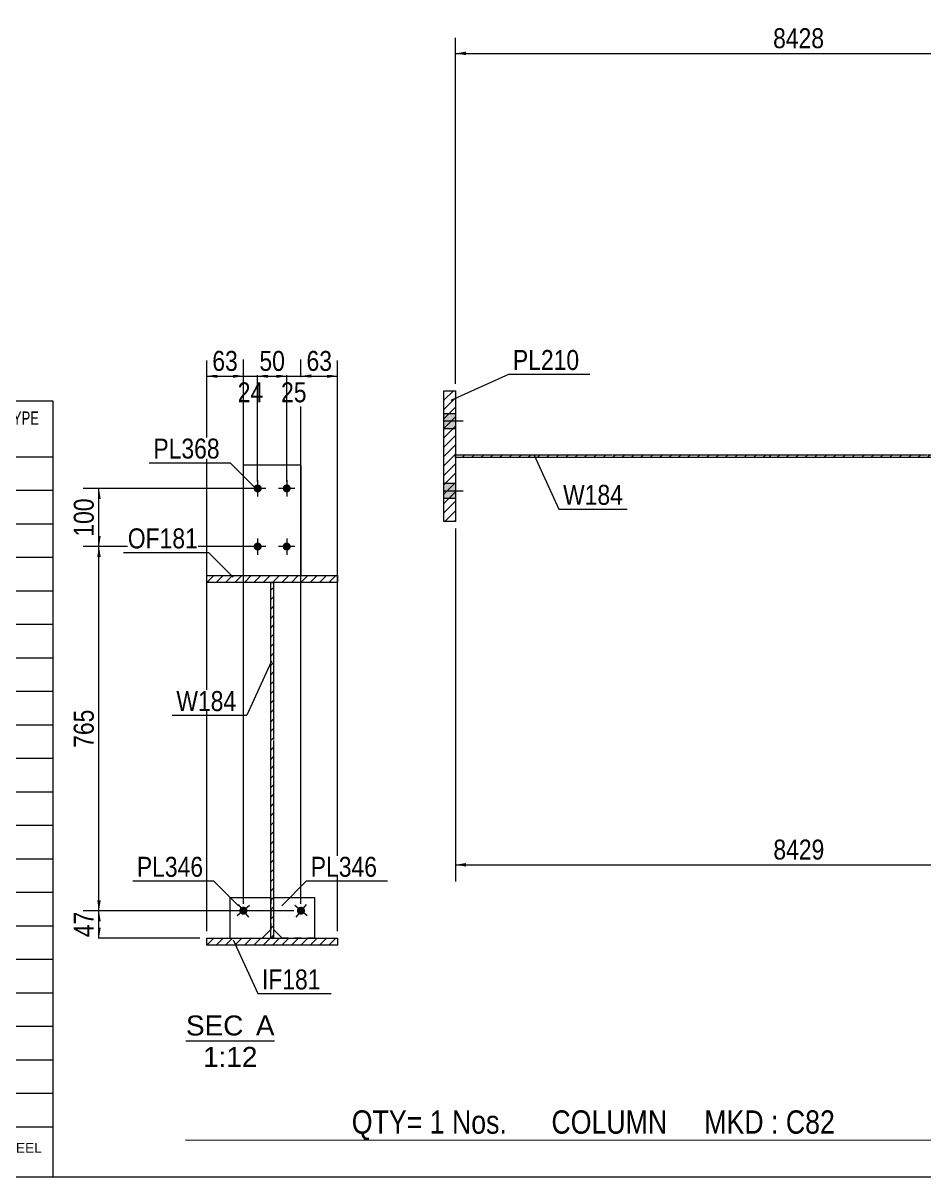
# Model space of a CAD drawing. Header units: millimetres. Extents: x -304 to 108, y -177 to 110.
# Drawn here: x -151.1 to -22, y -176.9 to -11.6 of the extents above; entities that cross this region are included whole.
import ezdxf

# ---------------------------------------------------------------- set-up
doc = ezdxf.new("R2010")
doc.units = ezdxf.units.MM
doc.linetypes.add('DXK_LINE_DOT1', pattern=[1.8814, 0.9407, -0.9407])
doc.styles.add('Arial', font='ARIAL.TTF', dxfattribs={"height": 0.2})
doc.styles.add('Arial Narrow', font='ARIALN.TTF', dxfattribs={"height": 0.2})

# ---------------------------------------------------------------- blocks, each defined once
blk = doc.blocks.new('Unknown-622200750-1210')
at = {"color": 5, "linetype": 'Continuous'}
blk.add_line((-301.67, -176.87), (108.33, -176.87), dxfattribs=at)
blk = doc.blocks.new('Unknown-622200750-12 - 16515')
at = {"color": 1, "linetype": 'Continuous'}
blk.add_line((-127.73, -157.39), (-115.04, -157.39), dxfattribs=at)
at = {"color": 0, "linetype": 'Continuous'}
for points in [[(-119.51, -156.64), (-119.51, -153.64), (-127.73, -153.64), (-127.73, -156.64)], [(-115.04, -156.64), (-115.04, -153.64), (-117.71, -153.64), (-117.71, -156.64)], [(-117.5, -161.14), (-117.5, -158.14), (-125.28, -158.14), (-125.28, -161.14)]]:
    blk.add_wipeout(points, dxfattribs=at)
at = {"color": 136, "linetype": 'Continuous', "style": 'Arial'}
for s, height, p in [('SEC', 2.865, (-127.73, -156.64)), ('A', 2.87, (-117.71, -156.64)), ('1:12', 2.865, (-125.28, -161.14))]:
    blk.add_text(s, height=height, dxfattribs=at).set_placement(p)
blk = doc.blocks.new('Bolt-622200750-16576 - 16515')
at = {"linetype": 'Continuous'}
for points in [[(-116.87, -78.25, -1), (-118.04, -78.25, -1)], [(-112.71, -78.25, -1), (-113.87, -78.25, -1)], [(-116.87, -86.58, -1), (-118.04, -86.58, -1)], [(-112.71, -86.58, -1), (-113.87, -86.58, -1)]]:
    blk.add_hatch(color=3, dxfattribs=at).paths.add_polyline_path(points)
at = {"color": 3, "linetype": 'Continuous'}
for p, q in [((-117.46, -77.08), (-117.46, -79.42)), ((-113.29, -77.08), (-113.29, -79.42)), ((-116.29, -78.25), (-118.62, -78.25)), ((-112.12, -78.25), (-114.46, -78.25)), ((-117.46, -85.42), (-117.46, -87.75)), ((-113.29, -85.42), (-113.29, -87.75)), ((-116.29, -86.58), (-118.62, -86.58)), ((-112.12, -86.58), (-114.46, -86.58))]:
    blk.add_line(p, q, dxfattribs=at)
blk = doc.blocks.new('Part-622200750-16544 - 16515')
at = {"color": 2, "linetype": 'Continuous'}
for p, q in [((-121.42, -136.85), (-115.58, -136.85)), ((-121.42, -136.85), (-121.42, -142.68)), ((-115.58, -141.43), (-116.83, -142.68))]:
    blk.add_line(p, q, dxfattribs=at)
at = {"color": 7, "linetype": 'DXK_LINE_DOT1'}
for p, q in [((-115.58, -136.85), (-115.58, -141.43)), ((-121.42, -142.68), (-116.83, -142.68))]:
    blk.add_line(p, q, dxfattribs=at)
blk = doc.blocks.new('Part-622200750-16520 - 16515')
at = {"linetype": 'Continuous'}
h = blk.add_hatch(dxfattribs=at)
h.set_pattern_fill('', scale=0.3, style=0, pattern_type=0)
h.set_pattern_definition([(45, (-124.7493, -143.6817), (-0.67352, 0.67352), [])])
h.paths.add_polyline_path([(-124.75, -142.68), (-124.75, -143.68), (-106, -143.68), (-106, -142.68)])
at = {"color": 2, "linetype": 'Continuous'}
for p, q in [((-124.75, -143.68), (-124.75, -142.68)), ((-124.75, -142.68), (-106, -142.68)), ((-106, -143.68), (-124.75, -143.68)), ((-106, -142.68), (-106, -143.68))]:
    blk.add_line(p, q, dxfattribs=at)
blk = doc.blocks.new('Part-622200750-16543 - 16515')
at = {"color": 2, "linetype": 'Continuous'}
for p, q in [((-111.21, -74.92), (-119.54, -74.92)), ((-119.54, -74.92), (-119.54, -90.75)), ((-111.21, -90.75), (-111.21, -74.92))]:
    blk.add_line(p, q, dxfattribs=at)
at = {"color": 7, "linetype": 'DXK_LINE_DOT1'}
blk.add_line((-119.54, -90.75), (-111.21, -90.75), dxfattribs=at)
blk = doc.blocks.new('Part-622200750-16535 - 16515')
at = {"linetype": 'Continuous'}
h = blk.add_hatch(dxfattribs=at)
h.set_pattern_fill('', scale=0.3, style=0, pattern_type=0)
h.set_pattern_definition([(45, (-124.7493, -91.74835), (-0.67352, 0.67352), [])])
h.paths.add_polyline_path([(-124.75, -90.75), (-124.75, -91.75), (-106, -91.75), (-106, -90.75)])
at = {"color": 2, "linetype": 'Continuous'}
for p, q in [((-124.75, -91.75), (-124.75, -90.75)), ((-124.75, -90.75), (-106, -90.75)), ((-106, -90.75), (-106, -91.75)), ((-106, -91.75), (-124.75, -91.75))]:
    blk.add_line(p, q, dxfattribs=at)
blk = doc.blocks.new('Part-622200750-16538 - 16515')
at = {"linetype": 'Continuous'}
h = blk.add_hatch(dxfattribs=at)
h.set_pattern_fill('', scale=0.3, style=0, pattern_type=0)
h.set_pattern_definition([(45, (-115.5826, -142.6817), (-0.67352, 0.67352), [])])
h.paths.add_polyline_path([(-115.58, -91.75), (-115.58, -142.68), (-115.17, -142.68), (-115.17, -91.75)])
at = {"color": 2, "linetype": 'Continuous'}
for p, q in [((-115.58, -114.25), (-115.58, -91.75)), ((-115.58, -91.75), (-115.17, -91.75)), ((-115.17, -91.75), (-115.17, -114.25)), ((-115.58, -142.68), (-115.58, -114.35)), ((-115.17, -114.35), (-115.17, -142.68)), ((-115.17, -142.68), (-115.58, -142.68))]:
    blk.add_line(p, q, dxfattribs=at)
blk = doc.blocks.new('Part-622200750-16547 - 16515')
at = {"color": 2, "linetype": 'Continuous'}
for p, q in [((-115.17, -136.85), (-109.33, -136.85)), ((-109.33, -136.85), (-109.33, -142.68)), ((-115.17, -141.43), (-113.92, -142.68))]:
    blk.add_line(p, q, dxfattribs=at)
at = {"color": 7, "linetype": 'DXK_LINE_DOT1'}
for p, q in [((-115.17, -136.85), (-115.17, -141.43)), ((-109.33, -142.68), (-113.92, -142.68))]:
    blk.add_line(p, q, dxfattribs=at)
blk = doc.blocks.new('Bolt-622200750-16577 - 16515')
at = {"linetype": 'Continuous'}
blk.add_hatch(color=3, dxfattribs=at).paths.add_polyline_path([(-119.05, -138.4, -1), (-119.95, -139.13, -1)])
at = {"color": 3, "linetype": 'Continuous'}
for p, q in [((-118.6, -138.03), (-120.4, -139.5)), ((-120.24, -137.86), (-118.76, -139.67))]:
    blk.add_line(p, q, dxfattribs=at)
blk = doc.blocks.new('Bolt-622200750-16580 - 16515')
at = {"linetype": 'Continuous'}
blk.add_hatch(color=3, dxfattribs=at).paths.add_polyline_path([(-110.8, -139.13, -1), (-111.7, -138.4, -1)])
at = {"color": 3, "linetype": 'Continuous'}
for p, q in [((-110.35, -139.5), (-112.15, -138.03)), ((-110.51, -137.86), (-111.99, -139.67))]:
    blk.add_line(p, q, dxfattribs=at)
blk = doc.blocks.new('Part-622200750-16815 - 16792')
at = {"linetype": 'Continuous'}
h = blk.add_hatch(dxfattribs=at)
h.set_pattern_fill('', scale=0.3, style=0, pattern_type=0)
h.set_pattern_definition([(45, (-44.0004, -73.4206), (-0.673519, 0.673519), [])])
h.paths.add_polyline_path([(101.17, -73.42), (-44, -73.42), (-44, -73.84), (101.17, -73.84)])
at = {"color": 2, "linetype": 'Continuous'}
for p, q in [((-44, -73.42), (-21.5, -73.42)), ((-44, -73.84), (-44, -73.42)), ((-21.5, -73.84), (-44, -73.84)), ((-21.4, -73.42), (77.32, -73.42)), ((77.32, -73.84), (-21.4, -73.84)), ((77.42, -73.42), (101.17, -73.42)), ((101.17, -73.84), (77.42, -73.84)), ((101.17, -73.42), (101.17, -73.84))]:
    blk.add_line(p, q, dxfattribs=at)
blk = doc.blocks.new('Part-622200750-16819 - 16792')
at = {"linetype": 'Continuous'}
h = blk.add_hatch(dxfattribs=at)
h.set_pattern_fill('', scale=0.3, style=0, pattern_type=0)
h.set_pattern_definition([(45, (-90.7671, -64.2539), (-0.67352, 0.67352), [])])
h.paths.add_polyline_path([(-89.1, -64.25), (-90.77, -64.25), (-90.77, -83), (-89.1, -83)])
at = {"color": 2, "linetype": 'Continuous'}
for p, q in [((-90.77, -64.25), (-89.1, -64.25)), ((-90.77, -83), (-90.77, -64.25)), ((-89.1, -64.25), (-89.1, -83)), ((-89.1, -83), (-90.77, -83))]:
    blk.add_line(p, q, dxfattribs=at)
blk = doc.blocks.new('Part-622200750-16841 - 16792')
at = {"linetype": 'Continuous'}
h = blk.add_hatch(dxfattribs=at)
h.set_pattern_fill('', scale=0.3, style=0, pattern_type=0)
h.set_pattern_definition([(45, (-89.1004, -73.4206), (-0.67352, 0.67352), [])])
h.paths.add_polyline_path([(-44, -73.42), (-89.1, -73.42), (-89.1, -73.84), (-44, -73.84)])
at = {"color": 2, "linetype": 'Continuous'}
for p, q in [((-89.1, -73.42), (-66.6, -73.42)), ((-89.1, -73.84), (-89.1, -73.42)), ((-66.6, -73.84), (-89.1, -73.84)), ((-66.5, -73.42), (-44, -73.42)), ((-44, -73.84), (-66.5, -73.84)), ((-44, -73.42), (-44, -73.84))]:
    blk.add_line(p, q, dxfattribs=at)
blk = doc.blocks.new('Bolt-622200750-16852 - 16792')
at = {"linetype": 'Continuous'}
for points in [[(-90.77, -67.55), (-90.77, -69.71), (-89.1, -69.71), (-89.1, -67.55)], [(-90.77, -67.55), (-90.77, -69.71), (-89.1, -69.71), (-89.1, -67.55)], [(-90.77, -67.55), (-90.77, -69.71), (-89.1, -69.71), (-89.1, -67.55)], [(-90.77, -67.55), (-90.77, -69.71), (-89.1, -69.71), (-89.1, -67.55)], [(-90.77, -77.55), (-90.77, -79.71), (-89.1, -79.71), (-89.1, -77.55)], [(-90.77, -77.55), (-90.77, -79.71), (-89.1, -79.71), (-89.1, -77.55)], [(-90.77, -77.55), (-90.77, -79.71), (-89.1, -79.71), (-89.1, -77.55)], [(-90.77, -77.55), (-90.77, -79.71), (-89.1, -79.71), (-89.1, -77.55)]]:
    blk.add_hatch(color=3, dxfattribs=at).paths.add_polyline_path(points)
at = {"color": 3, "linetype": 'Continuous'}
for p, q in [((-89.1, -67.55), (-90.77, -67.55)), ((-89.1, -67.55), (-90.77, -67.55)), ((-89.1, -67.55), (-90.77, -67.55)), ((-89.1, -67.55), (-90.77, -67.55)), ((-88.02, -68.63), (-90.77, -68.63)), ((-88.02, -68.63), (-90.77, -68.63)), ((-88.02, -68.63), (-90.77, -68.63)), ((-88.02, -68.63), (-90.77, -68.63)), ((-89.1, -69.71), (-90.77, -69.71)), ((-89.1, -69.71), (-90.77, -69.71)), ((-89.1, -69.71), (-90.77, -69.71)), ((-89.1, -69.71), (-90.77, -69.71)), ((-89.1, -77.55), (-90.77, -77.55)), ((-89.1, -77.55), (-90.77, -77.55)), ((-89.1, -77.55), (-90.77, -77.55)), ((-89.1, -77.55), (-90.77, -77.55)), ((-88.02, -78.63), (-90.77, -78.63)), ((-88.02, -78.63), (-90.77, -78.63)), ((-88.02, -78.63), (-90.77, -78.63)), ((-88.02, -78.63), (-90.77, -78.63)), ((-89.1, -79.71), (-90.77, -79.71)), ((-89.1, -79.71), (-90.77, -79.71)), ((-89.1, -79.71), (-90.77, -79.71)), ((-89.1, -79.71), (-90.77, -79.71))]:
    blk.add_line(p, q, dxfattribs=at)
blk = doc.blocks.new('StraightDimension-622200750-16663 - 16515')
at = {"linetype": 'Continuous'}
for points in [[(-140.44, -140.27), (-140.19, -138.77), (-139.94, -140.27)], [(-139.94, -141.18), (-140.19, -142.68), (-140.44, -141.18)]]:
    blk.add_hatch(color=7, dxfattribs=at).paths.add_polyline_path(points)
at = {"color": 7, "linetype": 'Continuous'}
for p, q in [((-112.25, -138.77), (-142.44, -138.77)), ((-140.19, -142.68), (-140.19, -138.77)), ((-125.75, -142.68), (-142.44, -142.68))]:
    blk.add_line(p, q, dxfattribs=at)
at = {"color": 0}
blk.add_wipeout([(-140.34, -138.3), (-144.54, -138.3), (-144.54, -143.15), (-140.34, -143.15)], dxfattribs=at)
at = {"color": 3, "style": 'Arial Narrow'}
blk.add_text('47', height=2.863, rotation=90.0002, dxfattribs=at).set_placement((-140.94, -142.55))
blk = doc.blocks.new('StraightDimension-622200750-16643 - 16515')
at = {"linetype": 'Continuous'}
for points in [[(-121, -61.91), (-119.5, -62.16), (-121, -62.41)], [(-115.96, -62.41), (-117.46, -62.16), (-115.96, -61.91)]]:
    blk.add_hatch(color=7, dxfattribs=at).paths.add_polyline_path(points)
at = {"color": 7, "linetype": 'Continuous'}
for p, q in [((-119.5, -137.76), (-119.5, -59.76)), ((-117.46, -77.25), (-117.46, -59.76)), ((-119.5, -62.16), (-117.46, -62.16))]:
    blk.add_line(p, q, dxfattribs=at)
at = {"color": 0}
blk.add_wipeout([(-116.05, -66.51), (-116.05, -62.31), (-120.91, -62.31), (-120.91, -66.51)], dxfattribs=at)
at = {"color": 3, "style": 'Arial Narrow'}
blk.add_text('24', height=2.863, dxfattribs=at).set_placement((-120.31, -65.91))
blk = doc.blocks.new('StraightDimension-622200750-16640 - 16515')
at = {"linetype": 'Continuous'}
for points in [[(-109.75, -62.41), (-111.25, -62.16), (-109.75, -61.91)], [(-107.5, -61.91), (-106, -62.16), (-107.5, -62.41)]]:
    blk.add_hatch(color=7, dxfattribs=at).paths.add_polyline_path(points)
at = {"color": 7, "linetype": 'Continuous'}
for p, q in [((-111.25, -137.77), (-111.25, -59.91)), ((-106, -141.68), (-106, -59.91)), ((-111.25, -62.16), (-106, -62.16))]:
    blk.add_line(p, q, dxfattribs=at)
at = {"color": 0}
blk.add_wipeout([(-106.2, -62.01), (-106.2, -57.81), (-111.05, -57.81), (-111.05, -62.01)], dxfattribs=at)
at = {"color": 3, "style": 'Arial Narrow'}
blk.add_text('63', height=2.863, dxfattribs=at).set_placement((-110.45, -61.41))
blk = doc.blocks.new('StraightDimension-622200750-16641 - 16515')
at = {"linetype": 'Continuous'}
for points in [[(-114.79, -61.91), (-113.29, -62.16), (-114.79, -62.41)], [(-109.75, -62.41), (-111.25, -62.16), (-109.75, -61.91)]]:
    blk.add_hatch(color=7, dxfattribs=at).paths.add_polyline_path(points)
at = {"color": 7, "linetype": 'Continuous'}
for p, q in [((-113.29, -77.25), (-113.29, -59.76)), ((-111.25, -137.77), (-111.25, -59.76)), ((-113.29, -62.16), (-111.25, -62.16))]:
    blk.add_line(p, q, dxfattribs=at)
at = {"color": 0}
blk.add_wipeout([(-109.84, -66.51), (-109.84, -62.31), (-114.7, -62.31), (-114.7, -66.51)], dxfattribs=at)
at = {"color": 3, "style": 'Arial Narrow'}
blk.add_text('25', height=2.863, dxfattribs=at).set_placement((-114.1, -65.91))
blk = doc.blocks.new('StraightDimension-622200750-16642 - 16515')
at = {"linetype": 'Continuous'}
for points in [[(-115.96, -62.41), (-117.46, -62.16), (-115.96, -61.91)], [(-114.79, -61.91), (-113.29, -62.16), (-114.79, -62.41)]]:
    blk.add_hatch(color=7, dxfattribs=at).paths.add_polyline_path(points)
at = {"color": 7, "linetype": 'Continuous'}
for p, q in [((-117.46, -77.25), (-117.46, -59.91)), ((-113.29, -77.25), (-113.29, -59.91)), ((-117.46, -62.16), (-113.29, -62.16))]:
    blk.add_line(p, q, dxfattribs=at)
at = {"color": 0}
blk.add_wipeout([(-112.95, -62.01), (-112.95, -57.81), (-117.8, -57.81), (-117.8, -62.01)], dxfattribs=at)
at = {"color": 3, "style": 'Arial Narrow'}
blk.add_text('50', height=2.863, dxfattribs=at).set_placement((-117.2, -61.41))
blk = doc.blocks.new('StraightDimension-622200750-16644 - 16515')
at = {"linetype": 'Continuous'}
for points in [[(-123.25, -62.41), (-124.75, -62.16), (-123.25, -61.91)], [(-121, -61.91), (-119.5, -62.16), (-121, -62.41)]]:
    blk.add_hatch(color=7, dxfattribs=at).paths.add_polyline_path(points)
at = {"color": 7, "linetype": 'Continuous'}
for p, q in [((-124.75, -141.68), (-124.75, -59.91)), ((-119.5, -137.76), (-119.5, -59.91)), ((-124.75, -62.16), (-119.5, -62.16))]:
    blk.add_line(p, q, dxfattribs=at)
at = {"color": 0}
blk.add_wipeout([(-119.7, -62.01), (-119.7, -57.81), (-124.55, -57.81), (-124.55, -62.01)], dxfattribs=at)
at = {"color": 3, "style": 'Arial Narrow'}
blk.add_text('63', height=2.863, dxfattribs=at).set_placement((-123.95, -61.41))
blk = doc.blocks.new('StraightDimension-622200750-16661 - 16515')
at = {"linetype": 'Continuous'}
for points in [[(-140.44, -79.75), (-140.19, -78.25), (-139.94, -79.75)], [(-139.94, -85.08), (-140.19, -86.58), (-140.44, -85.08)]]:
    blk.add_hatch(color=7, dxfattribs=at).paths.add_polyline_path(points)
at = {"color": 7, "linetype": 'Continuous'}
for p, q in [((-118.46, -78.25), (-142.44, -78.25)), ((-140.19, -86.58), (-140.19, -78.25)), ((-118.46, -86.58), (-142.44, -86.58))]:
    blk.add_line(p, q, dxfattribs=at)
at = {"color": 0}
blk.add_wipeout([(-140.34, -79.07), (-144.54, -79.07), (-144.54, -85.76), (-140.34, -85.76)], dxfattribs=at)
at = {"color": 3, "style": 'Arial Narrow'}
blk.add_text('100', height=2.863, rotation=90.0002, dxfattribs=at).set_placement((-140.94, -85.16))
blk = doc.blocks.new('StraightDimension-622200750-16662 - 16515')
at = {"linetype": 'Continuous'}
for points in [[(-140.44, -88.08), (-140.19, -86.58), (-139.94, -88.08)], [(-139.94, -137.27), (-140.19, -138.77), (-140.44, -137.27)]]:
    blk.add_hatch(color=7, dxfattribs=at).paths.add_polyline_path(points)
at = {"color": 7, "linetype": 'Continuous'}
for p, q in [((-118.46, -86.58), (-142.44, -86.58)), ((-140.19, -138.77), (-140.19, -86.58)), ((-112.25, -138.77), (-142.44, -138.77))]:
    blk.add_line(p, q, dxfattribs=at)
at = {"color": 0}
blk.add_wipeout([(-140.34, -109.33), (-144.54, -109.33), (-144.54, -116.02), (-140.34, -116.02)], dxfattribs=at)
at = {"color": 3, "style": 'Arial Narrow'}
blk.add_text('765', height=2.863, rotation=90.0002, dxfattribs=at).set_placement((-140.94, -115.42))
blk = doc.blocks.new('StraightDimension-622200750-17328 - 16792')
at = {"linetype": 'Continuous'}
for points in [[(-87.6, -16.17), (-89.1, -15.92), (-87.6, -15.67)], [(7.71, -15.67), (9.21, -15.92), (7.71, -16.17)]]:
    blk.add_hatch(color=7, dxfattribs=at).paths.add_polyline_path(points)
at = {"color": 7, "linetype": 'Continuous'}
for p, q in [((-89.1, -63.25), (-89.1, -13.67)), ((9.21, -72.38), (9.21, -13.67)), ((-89.1, -15.92), (9.21, -15.92))]:
    blk.add_line(p, q, dxfattribs=at)
at = {"color": 0}
blk.add_wipeout([(-35.69, -15.77), (-35.69, -11.57), (-44.2, -11.57), (-44.2, -15.77)], dxfattribs=at)
at = {"color": 3, "style": 'Arial Narrow'}
blk.add_text('8428', height=2.863, dxfattribs=at).set_placement((-43.6, -15.17))
blk = doc.blocks.new('StraightDimension-622200750-17370 - 16792')
at = {"linetype": 'Continuous'}
for points in [[(-87.6, -132.43), (-89.1, -132.18), (-87.6, -131.93)], [(7.79, -131.93), (9.29, -132.18), (7.79, -132.43)]]:
    blk.add_hatch(color=7, dxfattribs=at).paths.add_polyline_path(points)
at = {"color": 7, "linetype": 'Continuous'}
for p, q in [((9.29, -74.88), (9.29, -134.58)), ((-89.1, -84), (-89.1, -134.58)), ((-89.1, -132.18), (9.29, -132.18))]:
    blk.add_line(p, q, dxfattribs=at)
at = {"color": 0}
blk.add_wipeout([(-35.65, -132.03), (-35.65, -127.83), (-44.16, -127.83), (-44.16, -132.03)], dxfattribs=at)
at = {"color": 3, "style": 'Arial Narrow'}
blk.add_text('8429', height=2.863, dxfattribs=at).set_placement((-43.56, -131.43))
blk = doc.blocks.new('CBS_CALLOFF-622200750-20678')
at = {"color": 7, "linetype": 'Continuous'}
blk.add_line((-127.8, -171.61), (-11.56, -171.62), dxfattribs=at)
at = {"color": 3, "linetype": 'Continuous', "style": 'Arial Narrow'}
blk.add_text('QTY= 1 Nos.      COLUMN     MKD : C82', height=3.3405, dxfattribs=at).set_placement((-103.97, -170.71))
blk = doc.blocks.new('CBS_BOM-622200750-20677')
at = {"color": 7, "linetype": 'Continuous'}
for p, q in [((-301.7, -73.71), (-301.7, -65.71)), ((-301.7, -65.71), (-146.78, -65.71)), ((-289.7, -73.71), (-289.7, -65.71)), ((-277.51, -73.71), (-277.51, -65.71)), ((-247.35, -73.71), (-247.35, -65.71)), ((-236.67, -73.71), (-236.67, -65.71)), ((-217.35, -73.71), (-217.35, -65.71)), ((-198.55, -73.71), (-198.55, -65.71)), ((-187.34, -73.71), (-187.34, -65.71)), ((-174.56, -73.71), (-174.56, -65.71)), ((-162.8, -73.71), (-162.8, -65.71)), ((-146.78, -65.71), (-146.79, -73.7)), ((-301.7, -73.71), (-146.78, -73.71)), ((-301.7, -78.51), (-301.7, -73.71)), ((-289.7, -78.51), (-289.7, -73.71)), ((-277.51, -78.51), (-277.51, -73.71)), ((-247.35, -78.51), (-247.35, -73.71)), ((-236.67, -78.51), (-236.67, -73.71)), ((-217.35, -78.51), (-217.35, -73.71)), ((-210.09, -78.51), (-210.09, -73.71)), ((-198.55, -78.51), (-198.55, -73.71)), ((-187.34, -78.51), (-187.34, -73.71)), ((-174.56, -78.51), (-174.56, -73.71)), ((-162.79, -78.51), (-162.79, -73.71)), ((-146.78, -73.71), (-146.78, -78.51)), ((-301.7, -83.31), (-301.7, -78.51)), ((-289.7, -78.51), (-146.78, -78.51)), ((-289.7, -83.31), (-289.7, -78.51)), ((-277.51, -83.31), (-277.51, -78.51)), ((-247.35, -83.31), (-247.35, -78.51)), ((-236.67, -83.31), (-236.67, -78.51)), ((-217.35, -83.31), (-217.35, -78.51)), ((-210.09, -83.31), (-210.09, -78.51)), ((-198.55, -83.31), (-198.55, -78.51)), ((-187.34, -83.31), (-187.34, -78.51)), ((-174.56, -83.31), (-174.56, -78.51)), ((-162.79, -83.31), (-162.79, -78.51)), ((-146.78, -78.51), (-146.78, -83.31)), ((-301.7, -88.11), (-301.7, -83.31)), ((-289.7, -83.31), (-146.78, -83.31)), ((-289.7, -88.11), (-289.7, -83.31)), ((-277.51, -88.11), (-277.51, -83.31)), ((-247.35, -88.11), (-247.35, -83.31)), ((-236.67, -88.11), (-236.67, -83.31)), ((-217.35, -88.11), (-217.35, -83.31)), ((-210.09, -88.11), (-210.09, -83.31)), ((-198.55, -88.11), (-198.55, -83.31)), ((-187.34, -88.11), (-187.34, -83.31)), ((-174.56, -88.11), (-174.56, -83.31)), ((-162.79, -88.11), (-162.79, -83.31)), ((-146.78, -83.31), (-146.78, -88.11)), ((-301.7, -92.91), (-301.7, -88.11)), ((-289.7, -88.11), (-146.78, -88.11)), ((-289.7, -92.91), (-289.7, -88.11)), ((-277.51, -92.91), (-277.51, -88.11)), ((-247.35, -92.91), (-247.35, -88.11)), ((-236.67, -92.91), (-236.67, -88.11)), ((-217.35, -92.91), (-217.35, -88.11)), ((-210.09, -92.91), (-210.09, -88.11)), ((-198.55, -92.91), (-198.55, -88.11)), ((-187.34, -92.91), (-187.34, -88.11)), ((-174.56, -92.91), (-174.56, -88.11)), ((-162.79, -92.91), (-162.79, -88.11)), ((-146.78, -88.11), (-146.78, -92.91)), ((-301.7, -97.71), (-301.7, -92.91)), ((-289.7, -92.91), (-146.78, -92.91)), ((-289.7, -97.71), (-289.7, -92.91)), ((-277.51, -97.71), (-277.51, -92.91)), ((-247.35, -97.71), (-247.35, -92.91)), ((-236.67, -97.71), (-236.67, -92.91)), ((-217.35, -97.71), (-217.35, -92.91)), ((-210.09, -97.71), (-210.09, -92.91)), ((-198.55, -97.71), (-198.55, -92.91)), ((-187.34, -97.71), (-187.34, -92.91)), ((-174.56, -97.71), (-174.56, -92.91)), ((-162.79, -97.71), (-162.79, -92.91)), ((-146.78, -92.91), (-146.78, -97.71)), ((-301.7, -102.51), (-301.7, -97.71)), ((-289.7, -97.71), (-146.78, -97.71)), ((-289.7, -102.51), (-289.7, -97.71)), ((-277.51, -102.51), (-277.51, -97.71)), ((-247.35, -102.51), (-247.35, -97.71)), ((-236.67, -102.51), (-236.67, -97.71)), ((-217.35, -102.51), (-217.35, -97.71)), ((-210.09, -102.51), (-210.09, -97.71)), ((-198.55, -102.51), (-198.55, -97.71)), ((-187.34, -102.51), (-187.34, -97.71)), ((-174.56, -102.51), (-174.56, -97.71)), ((-162.79, -102.51), (-162.79, -97.71)), ((-146.78, -97.71), (-146.78, -102.51)), ((-301.7, -107.31), (-301.7, -102.51)), ((-289.7, -102.51), (-146.78, -102.51)), ((-289.7, -107.31), (-289.7, -102.51)), ((-277.51, -107.31), (-277.51, -102.51)), ((-247.35, -107.31), (-247.35, -102.51)), ((-236.67, -107.31), (-236.67, -102.51)), ((-217.35, -107.31), (-217.35, -102.51)), ((-210.09, -107.31), (-210.09, -102.51)), ((-198.55, -107.31), (-198.55, -102.51)), ((-187.34, -107.31), (-187.34, -102.51)), ((-174.56, -107.31), (-174.56, -102.51)), ((-162.79, -107.31), (-162.79, -102.51)), ((-146.78, -102.51), (-146.78, -107.31)), ((-301.7, -112.11), (-301.7, -107.31)), ((-289.7, -107.31), (-146.78, -107.31)), ((-289.7, -112.11), (-289.7, -107.31)), ((-277.51, -112.11), (-277.51, -107.31)), ((-247.35, -112.11), (-247.35, -107.31)), ((-236.67, -112.11), (-236.67, -107.31)), ((-217.35, -112.11), (-217.35, -107.31)), ((-210.09, -112.11), (-210.09, -107.31)), ((-198.55, -112.11), (-198.55, -107.31)), ((-187.34, -112.11), (-187.34, -107.31)), ((-174.56, -112.11), (-174.56, -107.31)), ((-162.79, -112.11), (-162.79, -107.31)), ((-146.78, -107.31), (-146.78, -112.11)), ((-301.7, -116.91), (-301.7, -112.11)), ((-289.7, -112.11), (-146.78, -112.11)), ((-289.7, -116.91), (-289.7, -112.11)), ((-277.51, -116.91), (-277.51, -112.11)), ((-247.35, -116.91), (-247.35, -112.11)), ((-236.67, -116.91), (-236.67, -112.11)), ((-217.35, -116.91), (-217.35, -112.11)), ((-210.09, -116.91), (-210.09, -112.11)), ((-198.55, -116.91), (-198.55, -112.11)), ((-187.34, -116.91), (-187.34, -112.11)), ((-174.56, -116.91), (-174.56, -112.11)), ((-162.79, -116.91), (-162.79, -112.11)), ((-146.78, -112.11), (-146.78, -116.91)), ((-301.7, -121.71), (-301.7, -116.91)), ((-289.7, -116.91), (-146.78, -116.91)), ((-289.7, -121.71), (-289.7, -116.91)), ((-277.51, -121.71), (-277.51, -116.91)), ((-247.35, -121.71), (-247.35, -116.91)), ((-236.67, -121.71), (-236.67, -116.91)), ((-217.35, -121.71), (-217.35, -116.91)), ((-210.09, -121.71), (-210.09, -116.91)), ((-198.55, -121.71), (-198.55, -116.91)), ((-187.34, -121.71), (-187.34, -116.91)), ((-174.56, -121.71), (-174.56, -116.91)), ((-162.79, -121.71), (-162.79, -116.91)), ((-146.78, -116.91), (-146.78, -121.71)), ((-301.7, -126.51), (-301.7, -121.71)), ((-289.7, -121.71), (-146.78, -121.71)), ((-289.7, -126.51), (-289.7, -121.71)), ((-277.51, -126.51), (-277.51, -121.71)), ((-247.35, -126.51), (-247.35, -121.71)), ((-236.67, -126.51), (-236.67, -121.71)), ((-217.35, -126.51), (-217.35, -121.71)), ((-210.09, -126.51), (-210.09, -121.71)), ((-198.55, -126.51), (-198.55, -121.71)), ((-187.34, -126.51), (-187.34, -121.71)), ((-174.56, -126.51), (-174.56, -121.71)), ((-162.79, -126.51), (-162.79, -121.71)), ((-146.78, -121.71), (-146.78, -126.51)), ((-301.7, -131.31), (-301.7, -126.51)), ((-289.7, -126.51), (-146.78, -126.51)), ((-289.7, -131.31), (-289.7, -126.51)), ((-277.51, -131.31), (-277.51, -126.51)), ((-247.35, -131.31), (-247.35, -126.51)), ((-236.67, -131.31), (-236.67, -126.51)), ((-217.35, -131.31), (-217.35, -126.51)), ((-210.09, -131.31), (-210.09, -126.51)), ((-198.55, -131.31), (-198.55, -126.51)), ((-187.34, -131.31), (-187.34, -126.51)), ((-174.56, -131.31), (-174.56, -126.51)), ((-162.79, -131.31), (-162.79, -126.51)), ((-146.78, -126.51), (-146.78, -131.31)), ((-301.7, -136.11), (-301.7, -131.31)), ((-289.7, -131.31), (-146.78, -131.31)), ((-289.7, -136.11), (-289.7, -131.31)), ((-277.51, -136.11), (-277.51, -131.31)), ((-247.35, -136.11), (-247.35, -131.31)), ((-236.67, -136.11), (-236.67, -131.31)), ((-217.35, -136.11), (-217.35, -131.31)), ((-210.09, -136.11), (-210.09, -131.31)), ((-198.55, -136.11), (-198.55, -131.31)), ((-187.34, -136.11), (-187.34, -131.31)), ((-174.56, -136.11), (-174.56, -131.31)), ((-162.79, -136.11), (-162.79, -131.31)), ((-146.78, -131.31), (-146.78, -136.11)), ((-301.7, -140.91), (-301.7, -136.11)), ((-289.7, -136.11), (-146.78, -136.11)), ((-289.7, -140.91), (-289.7, -136.11)), ((-277.51, -140.91), (-277.51, -136.11)), ((-247.35, -140.91), (-247.35, -136.11)), ((-236.67, -140.91), (-236.67, -136.11)), ((-217.35, -140.91), (-217.35, -136.11)), ((-210.09, -140.91), (-210.09, -136.11)), ((-198.55, -140.91), (-198.55, -136.11)), ((-187.34, -140.91), (-187.34, -136.11)), ((-174.56, -140.91), (-174.56, -136.11)), ((-162.79, -140.91), (-162.79, -136.11)), ((-146.78, -136.11), (-146.78, -140.91)), ((-301.7, -145.71), (-301.7, -140.91)), ((-289.7, -140.91), (-146.78, -140.91)), ((-289.7, -145.71), (-289.7, -140.91)), ((-277.51, -145.71), (-277.51, -140.91)), ((-247.35, -145.71), (-247.35, -140.91)), ((-236.67, -145.71), (-236.67, -140.91)), ((-217.35, -145.71), (-217.35, -140.91)), ((-210.09, -145.71), (-210.09, -140.91)), ((-198.55, -145.71), (-198.55, -140.91)), ((-187.34, -145.71), (-187.34, -140.91)), ((-174.56, -145.71), (-174.56, -140.91)), ((-162.79, -145.71), (-162.79, -140.91)), ((-146.78, -140.91), (-146.78, -145.71)), ((-301.7, -150.51), (-301.7, -145.71)), ((-289.7, -145.71), (-146.78, -145.71)), ((-289.7, -150.51), (-289.7, -145.71)), ((-277.51, -150.51), (-277.51, -145.71)), ((-247.35, -150.51), (-247.35, -145.71)), ((-236.67, -150.51), (-236.67, -145.71)), ((-217.35, -150.51), (-217.35, -145.71)), ((-210.09, -150.51), (-210.09, -145.71)), ((-198.55, -150.51), (-198.55, -145.71)), ((-187.34, -150.51), (-187.34, -145.71)), ((-174.56, -150.51), (-174.56, -145.71)), ((-162.79, -150.51), (-162.79, -145.71)), ((-146.78, -145.71), (-146.78, -150.51)), ((-301.7, -155.31), (-301.7, -150.51)), ((-289.7, -150.51), (-146.78, -150.51)), ((-289.7, -155.31), (-289.7, -150.51)), ((-277.51, -155.31), (-277.51, -150.51)), ((-247.35, -155.31), (-247.35, -150.51)), ((-236.67, -155.31), (-236.67, -150.51)), ((-217.35, -155.31), (-217.35, -150.51)), ((-210.09, -155.31), (-210.09, -150.51)), ((-198.55, -155.31), (-198.55, -150.51)), ((-187.34, -155.31), (-187.34, -150.51)), ((-174.56, -155.31), (-174.56, -150.51)), ((-162.79, -155.31), (-162.79, -150.51)), ((-146.78, -150.51), (-146.78, -155.31)), ((-301.7, -160.11), (-301.7, -155.31)), ((-289.7, -155.31), (-146.78, -155.31)), ((-289.7, -160.11), (-289.7, -155.31)), ((-277.51, -160.11), (-277.51, -155.31)), ((-247.35, -160.11), (-247.35, -155.31)), ((-236.67, -160.11), (-236.67, -155.31)), ((-217.35, -160.11), (-217.35, -155.31)), ((-210.09, -160.11), (-210.09, -155.31)), ((-198.55, -160.11), (-198.55, -155.31)), ((-187.34, -160.11), (-187.34, -155.31)), ((-174.56, -160.11), (-174.56, -155.31)), ((-162.79, -160.11), (-162.79, -155.31)), ((-146.78, -155.31), (-146.78, -160.11)), ((-301.7, -164.91), (-301.7, -160.11)), ((-289.7, -160.11), (-146.78, -160.11)), ((-289.7, -164.91), (-289.7, -160.11)), ((-277.51, -164.91), (-277.51, -160.11)), ((-247.35, -164.91), (-247.35, -160.11)), ((-236.67, -164.91), (-236.67, -160.11)), ((-217.35, -164.91), (-217.35, -160.11)), ((-210.09, -164.91), (-210.09, -160.11)), ((-198.55, -164.91), (-198.55, -160.11)), ((-187.34, -164.91), (-187.34, -160.11)), ((-174.56, -164.91), (-174.56, -160.11)), ((-162.79, -164.91), (-162.79, -160.11)), ((-146.78, -160.11), (-146.78, -164.91)), ((-301.7, -169.71), (-301.7, -164.91)), ((-289.7, -164.91), (-146.78, -164.91)), ((-289.7, -169.71), (-289.7, -164.91)), ((-277.51, -169.71), (-277.51, -164.91)), ((-247.35, -169.71), (-247.35, -164.91)), ((-236.67, -169.71), (-236.67, -164.91)), ((-217.35, -169.71), (-217.35, -164.91)), ((-210.09, -169.71), (-210.09, -164.91)), ((-198.55, -169.71), (-198.55, -164.91)), ((-187.34, -169.71), (-187.34, -164.91)), ((-174.56, -169.71), (-174.56, -164.91)), ((-162.79, -169.71), (-162.79, -164.91)), ((-146.78, -164.91), (-146.78, -169.71)), ((-301.7, -176.91), (-301.7, -169.73)), ((-289.7, -169.71), (-146.78, -169.71)), ((-187.34, -176.91), (-187.34, -169.73)), ((-174.56, -176.91), (-174.56, -169.73)), ((-162.75, -176.91), (-162.75, -169.73)), ((-146.78, -169.71), (-146.78, -176.91)), ((-301.7, -176.91), (-146.78, -176.91))]:
    blk.add_line(p, q, dxfattribs=at)
at = {"color": 3, "linetype": 'Continuous', "style": 'Arial'}
for s, height, width, p in [('ASSEMBLY', 1.91, 0.7, (-301.02, -69.13)), ('ITEM', 1.91, 0.8, (-286.38, -69.13)), ('UNIT WT.', 1.91, 0.7, (-208.66, -69.21)), ('WT./ITEM', 1.91, 0.7, (-197.37, -69.21)), ('TOTAL WT.', 1.91, 0.7, (-185.44, -69.21)), ('GRAND', 1.91, 0.8, (-172.28, -69.05)), ('ITEM TYPE', 1.91, 0.7, (-158.65, -69.13)), ('DESCRIPTION', 1.9102, 0.8, (-275.19, -70.64)), ('LENGTH', 1.91, 0.7, (-246.24, -70.64)), ('MATERIAL', 1.91, 0.8, (-232.22, -70.68)), ('QTY.', 1.91, 0.8, (-215.83, -70.61)), ('MARK', 1.91, 0.8, (-298.7, -72.27)), ('NO.', 1.91, 0.8, (-285.52, -72.27)), ('IN Kgs', 1.91, 0.8, (-208.09, -72.35)), ('IN Kgs', 1.91, 0.8, (-196.33, -72.35)), ('IN Kgs', 1.91, 0.8, (-184.54, -72.35)), ('TOTAL WT.', 1.91, 0.7, (-173.54, -72.39))]:
    blk.add_text(s, height=height, dxfattribs=dict(at, width=width)).set_placement(p)
at = {"color": 7, "linetype": 'Continuous', "style": 'Arial'}
for s, width, p in [('IF173', 0.8, (-289.25, -77.07)), ('3000', 0.85, (-243.63, -77.07)), ('S355JR', 0.8, (-230.99, -77.07)), ('IF181', 0.8, (-289.25, -81.87)), ('3290', 0.85, (-243.63, -81.87)), ('S355JR', 0.8, (-230.99, -81.87)), ('IF205', 0.8, (-289.25, -86.67)), ('472', 0.85, (-242.37, -86.67)), ('S355JR', 0.8, (-230.99, -86.67)), ('IF300', 0.8, (-289.25, -91.47)), ('503', 0.85, (-242.37, -91.47)), ('S355JR', 0.8, (-230.99, -91.47)), ('IF308', 0.8, (-289.25, -96.27)), ('5690', 0.85, (-243.63, -96.27)), ('S355JR', 0.8, (-230.99, -96.27)), ('OF161', 0.8, (-289.25, -101.07)), ('3000', 0.85, (-243.63, -101.07)), ('S355JR', 0.8, (-230.99, -101.07)), ('OF181', 0.8, (-289.25, -105.87)), ('3290', 0.85, (-243.63, -105.87)), ('S355JR', 0.8, (-230.99, -105.87)), ('OF185', 0.8, (-289.25, -110.67)), ('5690', 0.85, (-243.63, -110.67)), ('S355JR', 0.8, (-230.99, -110.67)), ('OF285', 0.8, (-289.25, -115.47)), ('430', 0.85, (-242.37, -115.47)), ('S355JR', 0.8, (-230.99, -115.47)), ('OF337', 0.8, (-289.25, -120.27)), ('545', 0.85, (-242.37, -120.27)), ('S355JR', 0.8, (-230.99, -120.27)), ('PL210', 0.8, (-289.25, -125.07)), ('800', 0.85, (-242.37, -125.07)), ('S355JR', 0.8, (-230.99, -125.07)), ('PL249', 0.8, (-289.25, -129.87)), ('150', 0.85, (-242.37, -129.87)), ('S355JR', 0.8, (-230.99, -129.87)), ('PL303', 0.8, (-289.25, -134.67)), ('150', 0.85, (-242.37, -134.67)), ('S355JR', 0.8, (-230.99, -134.67)), ('PL337', 0.8, (-289.25, -139.47)), ('950', 0.85, (-242.37, -139.47)), ('S355JR', 0.8, (-230.99, -139.47)), ('PL346', 0.8, (-289.25, -144.27)), ('70', 0.85, (-241.11, -144.27)), ('S355JR', 0.8, (-230.99, -144.27)), ('PL368', 0.8, (-289.25, -149.07)), ('190', 0.85, (-242.37, -149.07)), ('S355JR', 0.8, (-230.99, -149.07)), ('PL397', 0.8, (-289.25, -153.87)), ('490', 0.85, (-242.37, -153.87)), ('S355JR', 0.8, (-230.99, -153.87)), ('W184', 0.8, (-289.25, -158.67)), ('5990', 0.85, (-243.63, -158.67)), ('S355JR', 0.8, (-230.99, -158.67)), ('W243', 0.8, (-289.25, -163.47)), ('545', 0.85, (-242.37, -163.47)), ('S355JR', 0.8, (-230.99, -163.47)), ('W312', 0.8, (-289.25, -168.27)), ('503', 0.85, (-242.37, -168.27)), ('S355JR', 0.8, (-230.99, -168.27))]:
    blk.add_text(s, height=1.91, dxfattribs=dict(at, width=width)).set_placement(p)
for s, p in [('PLT12*225', (-276.26, -77.07)), ('1', (-214.26, -77.07)), ('7.85', (-204.8, -77.07)), ('63.59', (-194.54, -77.07)), ('63.59', (-181.82, -77.07)), ('PLT12*225', (-276.26, -81.87)), ('1', (-214.26, -81.87)), ('7.85', (-204.8, -81.87)), ('69.73', (-194.54, -81.87)), ('69.73', (-181.82, -81.87)), ('PL10*200', (-276.26, -86.67)), ('1', (-214.26, -86.67)), ('7.85', (-204.8, -86.67)), ('7.42', (-193.05, -86.67)), ('7.42', (-180.34, -86.67)), ('PL10*200', (-276.26, -91.47)), ('1', (-214.26, -91.47)), ('7.85', (-204.8, -91.47)), ('7.90', (-193.05, -91.47)), ('7.90', (-180.34, -91.47)), ('PLT12*225', (-276.26, -96.27)), ('1', (-214.26, -96.27)), ('7.85', (-204.8, -96.27)), ('120.60', (-196.02, -96.27)), ('120.60', (-183.3, -96.27)), ('PLT12*225', (-276.26, -101.07)), ('1', (-214.26, -101.07)), ('7.85', (-204.8, -101.07)), ('63.59', (-194.54, -101.07)), ('63.59', (-181.82, -101.07)), ('PLT12*225', (-276.26, -105.87)), ('1', (-214.26, -105.87)), ('7.85', (-204.8, -105.87)), ('69.73', (-194.54, -105.87)), ('69.73', (-181.82, -105.87)), ('PLT12*225', (-276.26, -110.67)), ('1', (-214.26, -110.67)), ('7.85', (-204.8, -110.67)), ('120.60', (-196.02, -110.67)), ('120.60', (-183.3, -110.67)), ('PL10*200', (-276.26, -115.47)), ('1', (-214.26, -115.47)), ('7.85', (-204.8, -115.47)), ('6.75', (-193.05, -115.47)), ('6.75', (-180.34, -115.47)), ('PL10*200', (-276.26, -120.27)), ('1', (-214.26, -120.27)), ('7.85', (-204.8, -120.27)), ('8.56', (-193.05, -120.27)), ('8.56', (-180.34, -120.27)), ('PL20*225', (-276.26, -125.07)), ('1', (-214.26, -125.07)), ('7.85', (-204.8, -125.07)), ('28.26', (-194.54, -125.07)), ('28.26', (-181.82, -125.07)), ('PL10*90', (-276.26, -129.87)), ('2', (-214.26, -129.87)), ('7.85', (-204.8, -129.87)), ('0.52', (-193.05, -129.87)), ('1.04', (-180.34, -129.87)), ('PL6*100', (-276.26, -134.67)), ('2', (-214.26, -134.67)), ('7.85', (-204.8, -134.67)), ('0.71', (-193.05, -134.67)), ('1.41', (-180.34, -134.67)), ('PLT20*225', (-276.26, -139.47)), ('1', (-214.26, -139.47)), ('7.85', (-204.8, -139.47)), ('33.56', (-194.54, -139.47)), ('33.56', (-181.82, -139.47)), ('PL5*70', (-276.26, -144.27)), ('4', (-214.26, -144.27)), ('7.85', (-204.8, -144.27)), ('0.19', (-193.05, -144.27)), ('0.75', (-180.34, -144.27)), ('PL5*100', (-276.26, -149.07)), ('2', (-214.26, -149.07)), ('7.85', (-204.8, -149.07)), ('0.75', (-193.05, -149.07)), ('1.49', (-180.34, -149.07)), ('PL20*200', (-276.26, -153.87)), ('2', (-214.26, -153.87)), ('7.85', (-204.8, -153.87)), ('15.39', (-194.54, -153.87)), ('30.77', (-181.82, -153.87)), ('PLT5*750', (-276.26, -158.67)), ('2', (-214.26, -158.67)), ('7.85', (-204.8, -158.67)), ('176.33', (-196.02, -158.67)), ('352.66', (-183.3, -158.67)), ('PLT6*450', (-276.26, -163.47)), ('1', (-214.26, -163.47)), ('7.85', (-204.8, -163.47)), ('10.80', (-194.54, -163.47)), ('10.80', (-181.82, -163.47)), ('PLT6*450', (-276.26, -168.27)), ('1', (-214.26, -168.27)), ('7.85', (-204.8, -168.27)), ('9.91', (-193.05, -168.27)), ('9.91', (-180.34, -168.27))]:
    blk.add_text(s, height=1.91, dxfattribs=at).set_placement(p)
at = {"color": 6, "linetype": 'Continuous', "style": 'Arial'}
for s, height, width, p in [('100***', 1.91, 1.3, (-173.88, -173.8)), ('C82 x 1', 2.292, 2.05, (-299.98, -174.71)), ('TOTAL IN Kgs.', 1.9102, 1.2, (-211.55, -174.11)), ('1009.14', 1.91, 1.3, (-186.81, -173.96))]:
    blk.add_text(s, height=height, dxfattribs=dict(at, width=width)).set_placement(p)
blk.add_text('LIGHT_STEEL', height=1.4135, dxfattribs=at).set_placement((-161.53, -173.45))
blk = doc.blocks.new('Mark-622200750-16597 - 16515')
at = {"color": 0}
blk.add_wipeout([(-108.43, -150.04), (-108.43, -147.04), (-116.84, -147.04), (-116.84, -150.04)], dxfattribs=at)
blk.add_wipeout([(-108.43, -150.04), (-108.43, -147.04), (-116.84, -147.04), (-116.84, -150.04)], dxfattribs=at)
at = {"color": 7, "linetype": 'Continuous'}
for p, q in [((-120.97, -142.91), (-117.44, -150.64)), ((-117.44, -150.64), (-106.93, -150.64))]:
    blk.add_line(p, q, dxfattribs=at)
at = {"color": 3, "style": 'Arial Narrow'}
blk.add_text('IF181', height=2.863, dxfattribs=at).set_placement((-116.84, -150.04))
blk = doc.blocks.new('Mark-622200750-16600 - 16515')
at = {"color": 7, "linetype": 'Continuous'}
blk.add_line((-120.97, -90.97), (-124.51, -87.44), dxfattribs=at)
at = {"color": 0}
blk.add_wipeout([(-126.01, -86.84), (-126.01, -83.84), (-136.06, -83.84), (-136.06, -86.84)], dxfattribs=at)
blk.add_wipeout([(-126.01, -86.84), (-126.01, -83.84), (-136.06, -83.84), (-136.06, -86.84)], dxfattribs=at)
at = {"color": 7, "linetype": 'Continuous'}
blk.add_line((-136.66, -87.44), (-124.51, -87.44), dxfattribs=at)
at = {"color": 3, "style": 'Arial Narrow'}
blk.add_text('OF181', height=2.863, dxfattribs=at).set_placement((-136.06, -86.84))
blk = doc.blocks.new('Mark-622200750-16603 - 16515')
at = {"color": 7, "linetype": 'Continuous'}
blk.add_line((-115.48, -103.02), (-119.02, -110.75), dxfattribs=at)
at = {"color": 0}
blk.add_wipeout([(-120.52, -110.15), (-120.52, -107.15), (-129.1, -107.15), (-129.1, -110.15)], dxfattribs=at)
blk.add_wipeout([(-120.52, -110.15), (-120.52, -107.15), (-129.1, -107.15), (-129.1, -110.15)], dxfattribs=at)
at = {"color": 7, "linetype": 'Continuous'}
blk.add_line((-129.7, -110.75), (-119.02, -110.75), dxfattribs=at)
at = {"color": 3, "style": 'Arial Narrow'}
blk.add_text('W184', height=2.863, dxfattribs=at).set_placement((-129.1, -110.15))
blk = doc.blocks.new('Mark-622200750-16606 - 16515')
at = {"color": 7, "linetype": 'Continuous'}
blk.add_line((-117.85, -78.11), (-121.39, -74.57), dxfattribs=at)
at = {"color": 0}
blk.add_wipeout([(-122.89, -73.97), (-122.89, -70.97), (-132.39, -70.97), (-132.39, -73.97)], dxfattribs=at)
blk.add_wipeout([(-122.89, -73.97), (-122.89, -70.97), (-132.39, -70.97), (-132.39, -73.97)], dxfattribs=at)
at = {"color": 7, "linetype": 'Continuous'}
blk.add_line((-132.99, -74.57), (-121.39, -74.57), dxfattribs=at)
at = {"color": 3, "style": 'Arial Narrow'}
blk.add_text('PL368', height=2.863, dxfattribs=at).set_placement((-132.39, -73.97))
blk = doc.blocks.new('Mark-622200750-16609 - 16515')
at = {"color": 7, "linetype": 'Continuous'}
blk.add_line((-120.22, -138.04), (-123.76, -134.5), dxfattribs=at)
at = {"color": 0}
blk.add_wipeout([(-125.26, -133.9), (-125.26, -130.9), (-134.76, -130.9), (-134.76, -133.9)], dxfattribs=at)
blk.add_wipeout([(-125.26, -133.9), (-125.26, -130.9), (-134.76, -130.9), (-134.76, -133.9)], dxfattribs=at)
at = {"color": 7, "linetype": 'Continuous'}
blk.add_line((-135.36, -134.5), (-123.76, -134.5), dxfattribs=at)
at = {"color": 3, "style": 'Arial Narrow'}
blk.add_text('PL346', height=2.863, dxfattribs=at).set_placement((-134.76, -133.9))
blk = doc.blocks.new('Mark-622200750-16612 - 16515')
at = {"color": 0}
blk.add_wipeout([(-100.34, -133.9), (-100.34, -130.9), (-109.84, -130.9), (-109.84, -133.9)], dxfattribs=at)
blk.add_wipeout([(-100.34, -133.9), (-100.34, -130.9), (-109.84, -130.9), (-109.84, -133.9)], dxfattribs=at)
at = {"color": 7, "linetype": 'Continuous'}
for p, q in [((-113.97, -138.04), (-110.44, -134.5)), ((-110.44, -134.5), (-98.84, -134.5))]:
    blk.add_line(p, q, dxfattribs=at)
at = {"color": 3, "style": 'Arial Narrow'}
blk.add_text('PL346', height=2.863, dxfattribs=at).set_placement((-109.84, -133.9))
blk = doc.blocks.new('Mark-622200750-17255 - 16792')
at = {"color": 0}
blk.add_wipeout([(-71.38, -61.28), (-71.38, -58.28), (-80.88, -58.28), (-80.88, -61.28)], dxfattribs=at)
blk.add_wipeout([(-71.38, -61.28), (-71.38, -58.28), (-80.88, -58.28), (-80.88, -61.28)], dxfattribs=at)
at = {"color": 7, "linetype": 'Continuous'}
for p, q in [((-89.71, -65.59), (-81.48, -61.88)), ((-81.48, -61.88), (-69.88, -61.88))]:
    blk.add_line(p, q, dxfattribs=at)
at = {"color": 3, "style": 'Arial Narrow'}
blk.add_text('PL210', height=2.863, dxfattribs=at).set_placement((-80.88, -61.28))
blk = doc.blocks.new('Mark-622200750-17261 - 16792')
at = {"color": 0}
blk.add_wipeout([(-65.11, -80.6), (-65.11, -77.6), (-73.69, -77.6), (-73.69, -80.6)], dxfattribs=at)
blk.add_wipeout([(-65.11, -80.6), (-65.11, -77.6), (-73.69, -77.6), (-73.69, -80.6)], dxfattribs=at)
at = {"color": 7, "linetype": 'Continuous'}
for p, q in [((-77.83, -73.47), (-74.29, -81.2)), ((-74.29, -81.2), (-64.51, -81.2))]:
    blk.add_line(p, q, dxfattribs=at)
at = {"color": 3, "style": 'Arial Narrow'}
blk.add_text('W184', height=2.863, dxfattribs=at).set_placement((-73.69, -80.6))

msp = doc.modelspace()

# ---------------------------------------------------------------- block references
for name in ['Unknown-622200750-1210', 'Part-622200750-16819 - 16792', 'CBS_BOM-622200750-20677', 'Bolt-622200750-16852 - 16792', 'Part-622200750-16841 - 16792', 'Part-622200750-16815 - 16792', 'Part-622200750-16543 - 16515', 'Bolt-622200750-16576 - 16515', 'Part-622200750-16535 - 16515', 'Part-622200750-16538 - 16515', 'Part-622200750-16544 - 16515', 'Part-622200750-16547 - 16515', 'Bolt-622200750-16577 - 16515', 'Bolt-622200750-16580 - 16515', 'Part-622200750-16520 - 16515', 'CBS_CALLOFF-622200750-20678']:
    msp.add_blockref(name, (0, 0))

# ---------------------------------------------------------------- next in the draw order: block references
for name in ['StraightDimension-622200750-17328 - 16792', 'StraightDimension-622200750-16640 - 16515', 'StraightDimension-622200750-17370 - 16792', 'StraightDimension-622200750-16663 - 16515', 'Unknown-622200750-12 - 16515']:
    msp.add_blockref(name, (0, 0))

# ---------------------------------------------------------------- next in the draw order: block references
for name in ['Mark-622200750-17255 - 16792', 'StraightDimension-622200750-16643 - 16515', 'StraightDimension-622200750-16641 - 16515', 'Mark-622200750-17261 - 16792', 'Mark-622200750-16597 - 16515']:
    msp.add_blockref(name, (0, 0))

# ---------------------------------------------------------------- next in the draw order: block references
for name in ['StraightDimension-622200750-16644 - 16515', 'StraightDimension-622200750-16642 - 16515']:
    msp.add_blockref(name, (0, 0))

# ---------------------------------------------------------------- next in the draw order: block references
msp.add_blockref('StraightDimension-622200750-16661 - 16515', (0, 0))

# ---------------------------------------------------------------- next in the draw order: block references
for name in ['Mark-622200750-16606 - 16515', 'StraightDimension-622200750-16662 - 16515']:
    msp.add_blockref(name, (0, 0))

# ---------------------------------------------------------------- next in the draw order: block references
for name in ['Mark-622200750-16600 - 16515', 'Mark-622200750-16603 - 16515', 'Mark-622200750-16609 - 16515', 'Mark-622200750-16612 - 16515']:
    msp.add_blockref(name, (0, 0))

doc.saveas('drawing.dxf')
